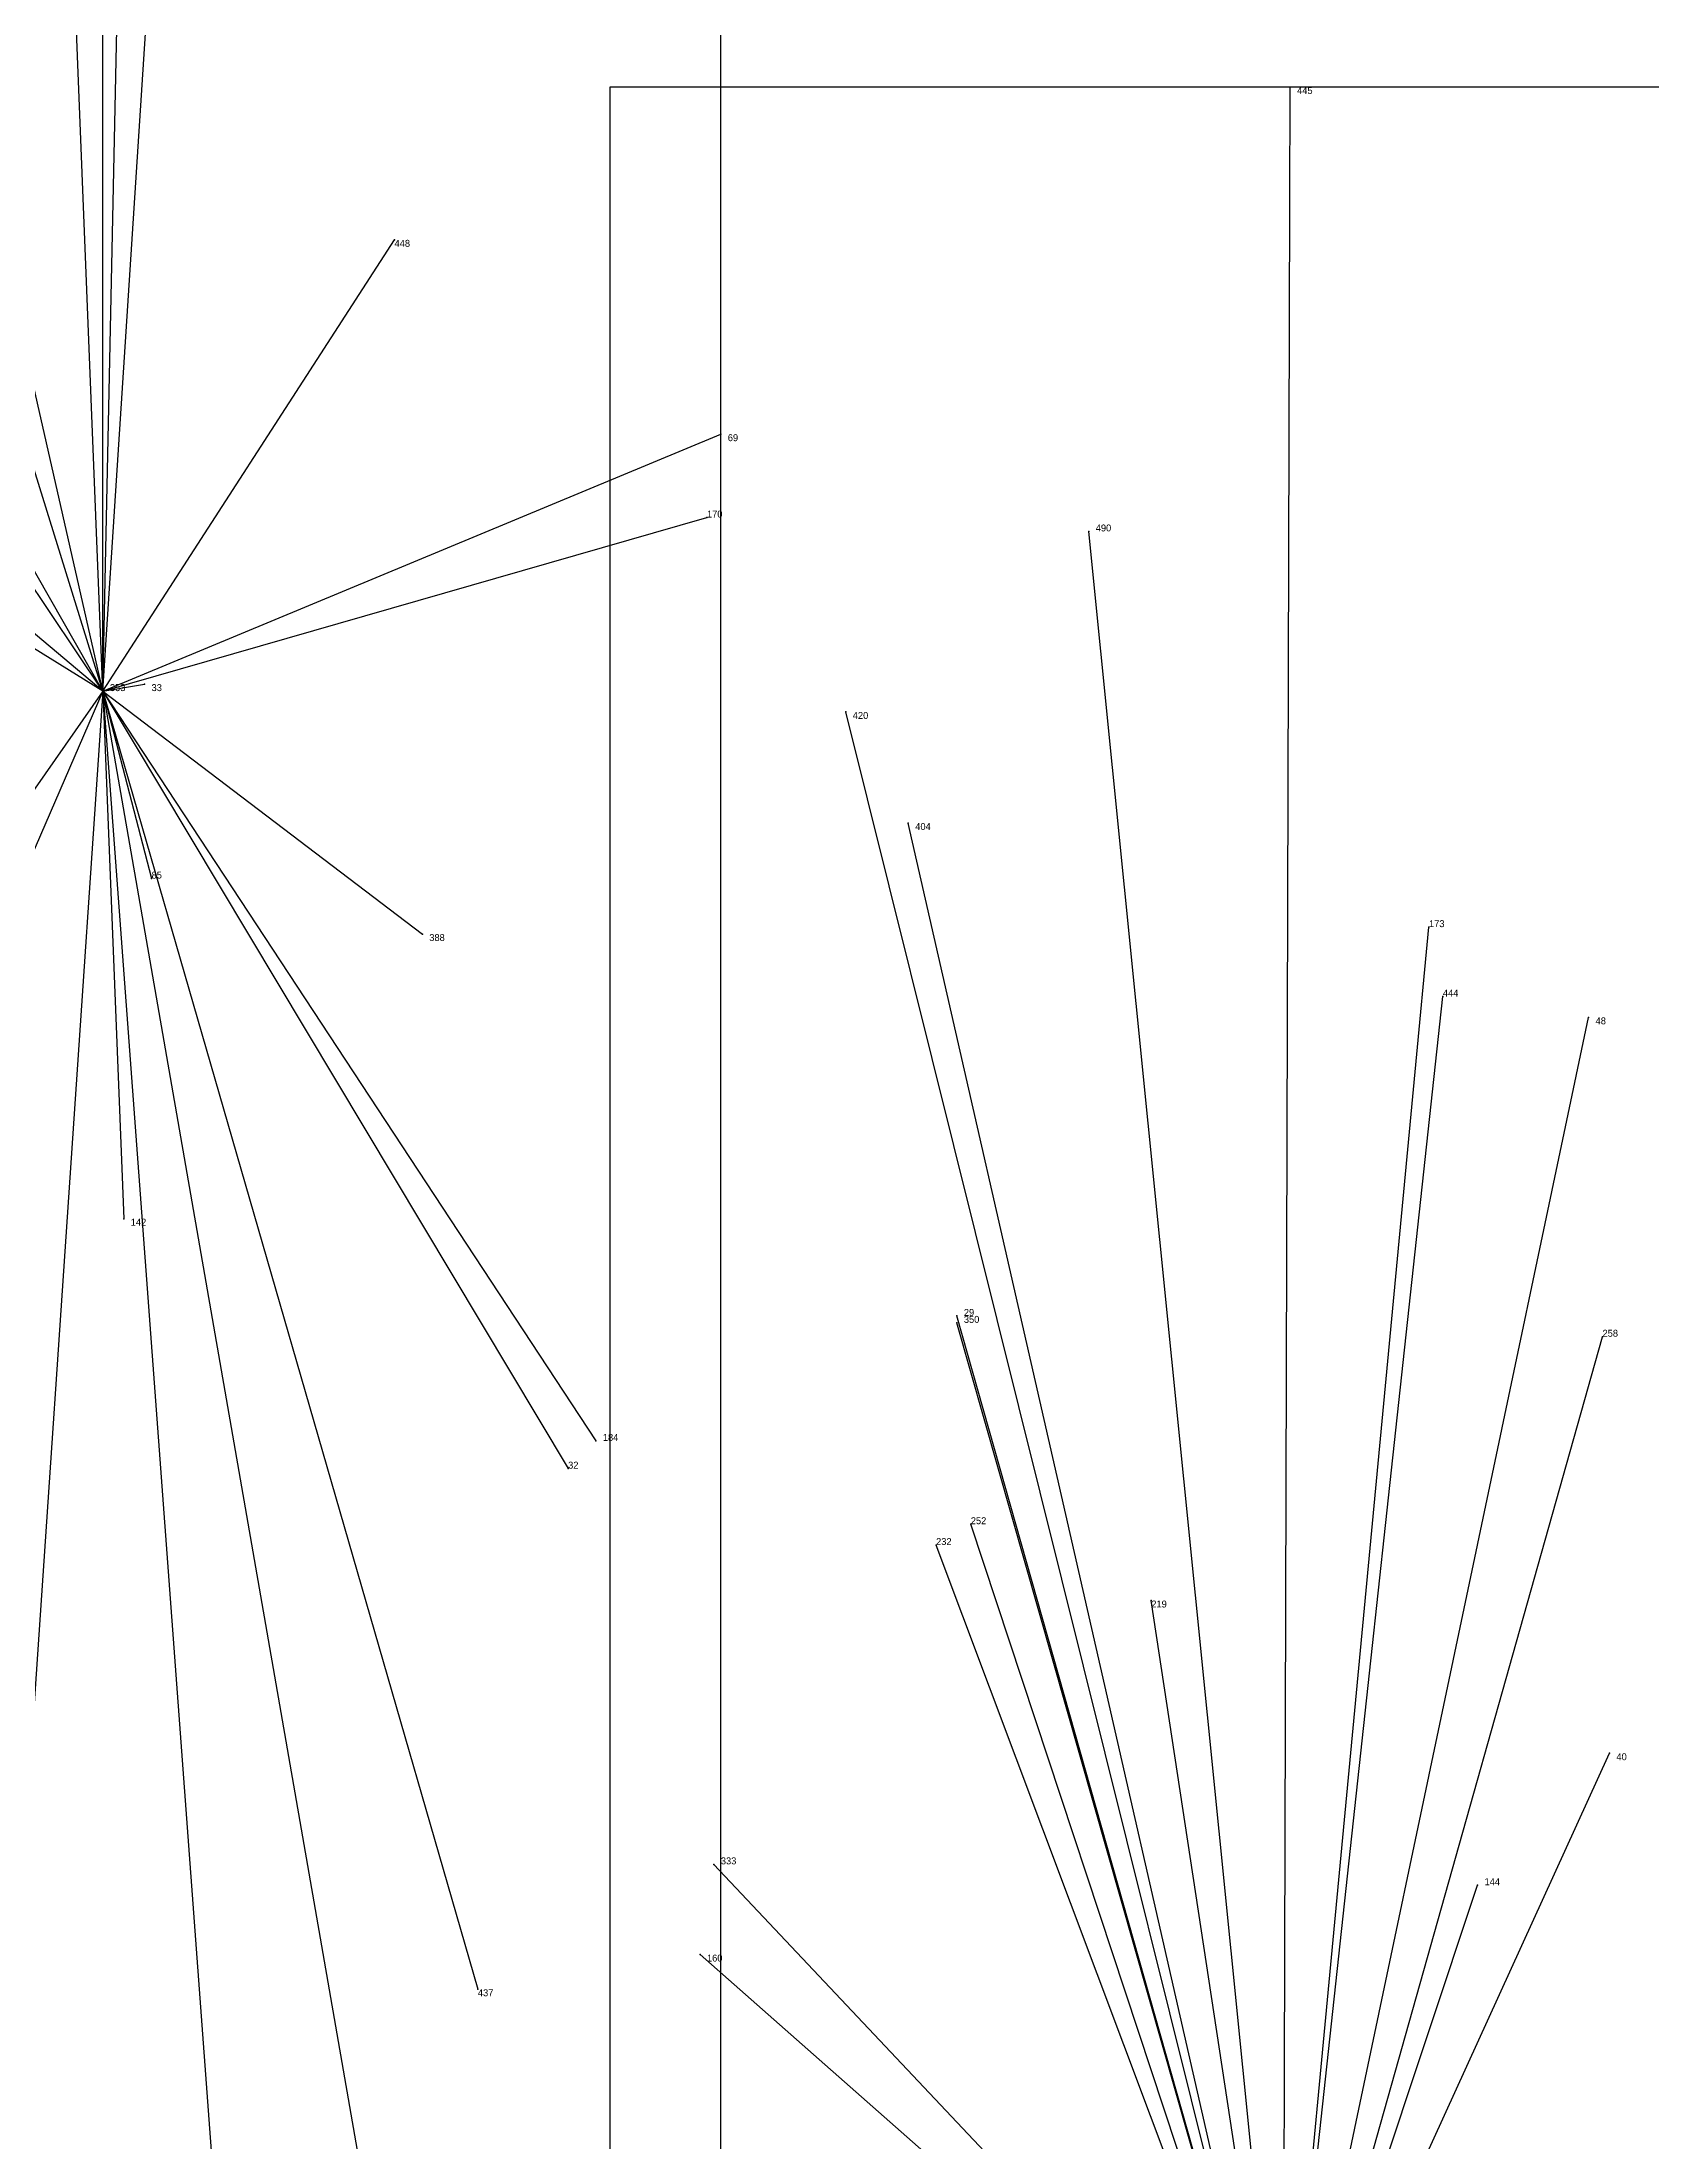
# Model space of a CAD drawing. Extents: x 0 to 1, y 0 to 1.
# Drawn here: x 0.6302 to 0.8621, y 0.193 to 0.4955 of the extents above; entities that cross this region are included whole.
import ezdxf

# ---------------------------------------------------------------- set-up
doc = ezdxf.new("R2010")
doc.units = 0
for name, color, linetype in [('Clients', 3, 'CONTINUOUS'), ('Facilities', 3, 'CONTINUOUS'), ('Facilities_lines', 3, 'CONTINUOUS'), ('Min_max_boxes', 1, 'CONTINUOUS'), ('Normals', 1, 'CONTINUOUS'), ('Source_points', 5, 'CONTINUOUS'), ('Text', 3, 'CONTINUOUS')]:
    doc.layers.add(name, color=color, linetype=linetype)

msp = doc.modelspace()

# ---------------------------------------------------------------- linework, layer by layer
at = {"layer": 'Clients', "color": 5}
for p in [(0.81, 0.489), (0.681, 0.467), (0.728, 0.439), (0.726, 0.427), (0.781, 0.425), (0.645, 0.403), (0.746, 0.399), (0.755, 0.383), (0.646, 0.375), (0.685, 0.367), (0.83, 0.368), (0.832, 0.358), (0.853, 0.355), (0.642, 0.326), (0.762, 0.312), (0.762, 0.311), (0.855, 0.309), (0.71, 0.294), (0.706, 0.29), (0.764, 0.282), (0.759, 0.279), (0.79, 0.271), (0.856, 0.249), (0.727, 0.233), (0.837, 0.23), (0.725, 0.22), (0.693, 0.215)]:
    msp.add_point(p, dxfattribs=at)
at = {"layer": 'Facilities', "color": 3}
msp.add_point((0.639, 0.402), dxfattribs=at)
at = {"layer": 'Facilities_lines', "color": 3}
for p, q in [((0.639, 0.402), (0.639, 0.637)), ((0.639, 0.402), (0.643, 0.592)), ((0.639, 0.402), (0.65, 0.572)), ((0.639, 0.402), (0.633, 0.551)), ((0.639, 0.402), (0.611, 0.525)), ((0.639, 0.402), (0.607, 0.505)), ((0.809, 0.146), (0.81, 0.489)), ((0.639, 0.402), (0.681, 0.467)), ((0.639, 0.402), (0.6, 0.46)), ((0.639, 0.402), (0.615, 0.444)), ((0.639, 0.402), (0.728, 0.439)), ((0.639, 0.402), (0.602, 0.433)), ((0.639, 0.402), (0.597, 0.428)), ((0.639, 0.402), (0.726, 0.427)), ((0.809, 0.146), (0.781, 0.425)), ((0.639, 0.402), (0.645, 0.403)), ((0.639, 0.402), (0.606, 0.326)), ((0.639, 0.402), (0.618, 0.372)), ((0.639, 0.402), (0.625, 0.196)), ((0.639, 0.402), (0.706, 0.29)), ((0.639, 0.402), (0.646, 0.375)), ((0.639, 0.402), (0.7, 0.052)), ((0.639, 0.402), (0.71, 0.294)), ((0.639, 0.402), (0.662, 0.092)), ((0.639, 0.402), (0.642, 0.326)), ((0.639, 0.402), (0.685, 0.367)), ((0.639, 0.402), (0.693, 0.215)), ((0.809, 0.146), (0.746, 0.399)), ((0.809, 0.146), (0.755, 0.383)), ((0.809, 0.146), (0.83, 0.368)), ((0.809, 0.146), (0.832, 0.358)), ((0.809, 0.146), (0.853, 0.355)), ((0.809, 0.146), (0.762, 0.312)), ((0.809, 0.146), (0.762, 0.311)), ((0.809, 0.146), (0.855, 0.309)), ((0.809, 0.146), (0.764, 0.282)), ((0.809, 0.146), (0.759, 0.279)), ((0.809, 0.146), (0.79, 0.271)), ((0.809, 0.146), (0.856, 0.249)), ((0.809, 0.146), (0.727, 0.233)), ((0.809, 0.146), (0.837, 0.23)), ((0.809, 0.146), (0.725, 0.22))]:
    msp.add_line(p, q, dxfattribs=at)
at = {"layer": 'Min_max_boxes', "color": 1}
for p, q in [((0.728, 0.052), (0.728, 0.637)), ((0.728, 0.052), (0.728, 0.637)), ((0.901, 0.489), (0.712, 0.489)), ((0.712, 0.489), (0.712, 0.006)), ((0.901, 0.489), (0.712, 0.489)), ((0.712, 0.489), (0.712, 0.006)), ((0.712, 0.489), (0.712, 0.489))]:
    msp.add_line(p, q, dxfattribs=at)
at = {"layer": 'Normals', "color": 1}
for p, q in [((0.81, 0.489), (0.81, 0.489, 0.1)), ((0.681, 0.467), (0.681, 0.467, 0.1)), ((0.728, 0.439), (0.728, 0.439, 0.1)), ((0.726, 0.427), (0.726, 0.427, 0.1)), ((0.781, 0.425), (0.781, 0.425, 0.1)), ((0.645, 0.403), (0.645, 0.403, 0.1)), ((0.639, 0.402), (0.639, 0.402, 0.1)), ((0.746, 0.399), (0.746, 0.399, 0.1)), ((0.755, 0.383), (0.755, 0.383, 0.1)), ((0.646, 0.375), (0.646, 0.375, 0.1)), ((0.685, 0.367), (0.685, 0.367, 0.1)), ((0.83, 0.368), (0.83, 0.368, 0.1)), ((0.832, 0.358), (0.832, 0.358, 0.1)), ((0.853, 0.355), (0.853, 0.355, 0.1)), ((0.642, 0.326), (0.642, 0.326, 0.1)), ((0.762, 0.312), (0.762, 0.312, 0.1)), ((0.762, 0.311), (0.762, 0.311, 0.1)), ((0.855, 0.309), (0.855, 0.309, 0.1)), ((0.71, 0.294), (0.71, 0.294, 0.1)), ((0.706, 0.29), (0.706, 0.29, 0.1)), ((0.764, 0.282), (0.764, 0.282, 0.1)), ((0.759, 0.279), (0.759, 0.279, 0.1)), ((0.79, 0.271), (0.79, 0.271, 0.1)), ((0.856, 0.249), (0.856, 0.249, 0.1)), ((0.727, 0.233), (0.727, 0.233, 0.1)), ((0.837, 0.23), (0.837, 0.23, 0.1)), ((0.725, 0.22), (0.725, 0.22, 0.1)), ((0.693, 0.215), (0.693, 0.215, 0.1))]:
    msp.add_line(p, q, dxfattribs=at)
at = {"layer": 'Source_points', "color": 5}
for p in [(0.81, 0.489), (0.681, 0.467), (0.728, 0.439), (0.726, 0.427), (0.781, 0.425), (0.645, 0.403), (0.639, 0.402), (0.746, 0.399), (0.755, 0.383), (0.646, 0.375), (0.685, 0.367), (0.83, 0.368), (0.832, 0.358), (0.853, 0.355), (0.642, 0.326), (0.762, 0.312), (0.762, 0.311), (0.855, 0.309), (0.71, 0.294), (0.706, 0.29), (0.764, 0.282), (0.759, 0.279), (0.79, 0.271), (0.856, 0.249), (0.727, 0.233), (0.837, 0.23), (0.725, 0.22), (0.693, 0.215)]:
    msp.add_point(p, dxfattribs=at)

# ---------------------------------------------------------------- texts
at = {"layer": 'Text', "color": 3}
for s, p in [('445', (0.811, 0.488)), ('448', (0.681, 0.466)), ('69', (0.729, 0.438)), ('170', (0.726, 0.427)), ('490', (0.782, 0.425)), ('353', (0.64, 0.402)), ('33', (0.646, 0.402)), ('420', (0.747, 0.398)), ('404', (0.756, 0.382)), ('85', (0.646, 0.375)), ('388', (0.686, 0.366)), ('173', (0.83, 0.368)), ('444', (0.832, 0.358)), ('48', (0.854, 0.354)), ('142', (0.643, 0.325)), ('350', (0.763, 0.311)), ('29', (0.763, 0.312)), ('258', (0.855, 0.309)), ('184', (0.711, 0.294)), ('32', (0.706, 0.29)), ('252', (0.764, 0.282)), ('232', (0.759, 0.279)), ('219', (0.79, 0.27)), ('40', (0.857, 0.248)), ('333', (0.728, 0.233)), ('144', (0.838, 0.23)), ('160', (0.726, 0.219)), ('437', (0.693, 0.214))]:
    msp.add_text(s, height=0.001, dxfattribs=at).set_placement(p)

doc.saveas('drawing.dxf')
